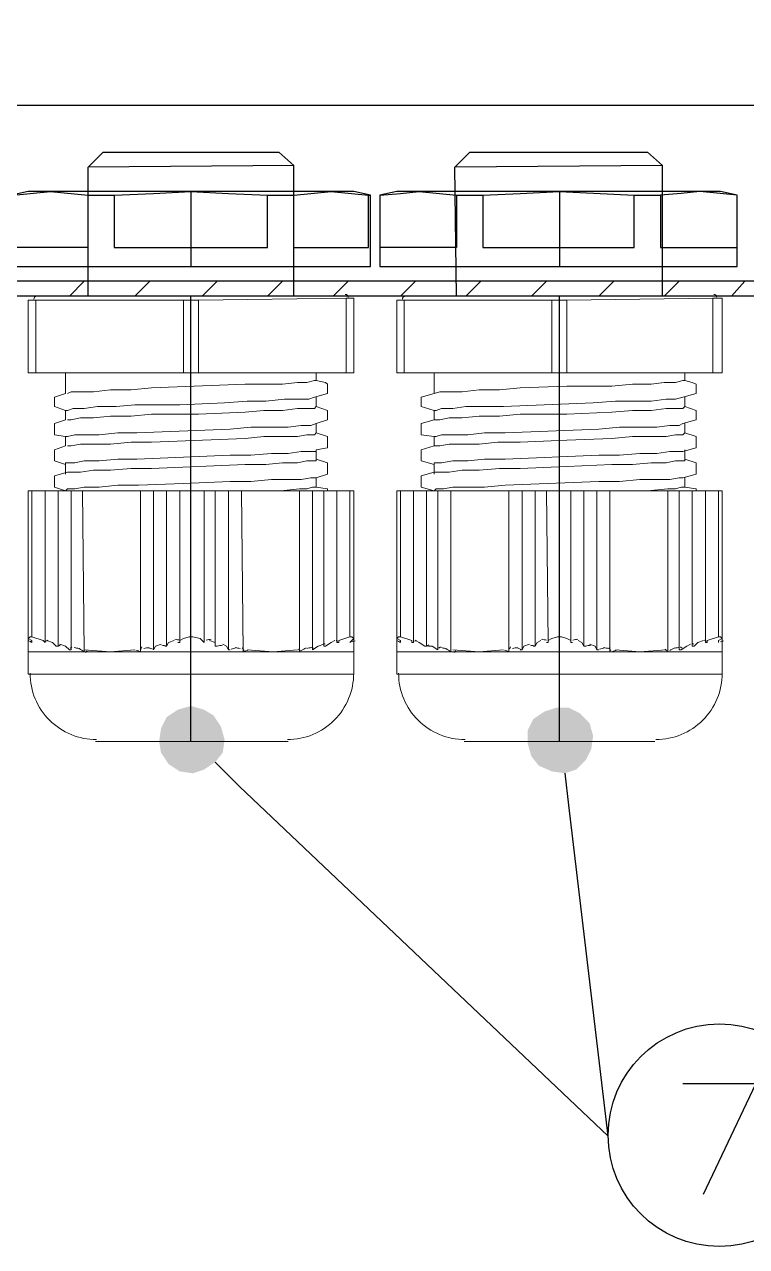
# Model space of a CAD drawing. Header units: feet. Extents: x -159 to 1687, y -48 to 1556.
# Drawn here: x 550.4842 to 550.645, y 1042.8194 to 1043.0916 of the extents above; entities that cross this region are included whole.
import ezdxf

# ---------------------------------------------------------------- set-up
doc = ezdxf.new("R2010")
doc.units = ezdxf.units.FT
doc.header["$MEASUREMENT"] = 0
doc.layers.add('PDF_Cuadro', color=7, linetype='Continuous')
doc.layers.add('PDF_Prensaestopas', color=7, linetype='Continuous')
doc.layers.add('PDF_Placa', color=7, linetype='Continuous', true_color=0xb9b9b9)

msp = doc.modelspace()

# ---------------------------------------------------------------- linework, layer by layer
at = {"layer": 'PDF_Cuadro', "lineweight": 25}
for points in [[(551.7425725941791, 1043.034362362963), (550.120413274743, 1043.034362362963)], [(550.4941807829714, 1043.031028873481), (550.4975142724543, 1043.034362362963)], [(550.5087647994576, 1043.031028873481), (550.51209828894, 1043.034362362963)], [(550.523765502129, 1043.031028873481), (550.5270989916114, 1043.034362362963)], [(550.5383495186152, 1043.031028873481), (550.5416830080976, 1043.034362362963)], [(550.5529335351009, 1043.031028873481), (550.5562670245838, 1043.034362362963)], [(550.5679342377728, 1043.031028873481), (550.5712677272552, 1043.034362362963)], [(550.5825182542585, 1043.031028873481), (550.5858517437414, 1043.034362362963)], [(550.5971022707447, 1043.031028873481), (550.6004357602271, 1043.034362362963)], [(550.6121029734161, 1043.031028873481), (550.6154364628985, 1043.034362362963)], [(550.6266869899023, 1043.031028873481), (550.6300204793847, 1043.034362362963)], [(550.6416876925737, 1043.031028873481), (550.6446044958709, 1043.034362362963)], [(551.7425725941791, 1043.031028873481), (550.120413274743, 1043.031028873481)]]:
    msp.add_lwpolyline(points, dxfattribs=at)
at = {"layer": 'PDF_Placa', "lineweight": 25}
msp.add_lwpolyline([(551.6038160944686, 1043.162285021855), (551.6038160944686, 1043.090198311796), (551.5875653332414, 1043.073530864383), (550.2750038494951, 1043.073530864383), (550.2587530882679, 1043.090198311796), (550.2587530882679, 1043.162285021855)], dxfattribs=at)
at = {"layer": 'PDF_Prensaestopas', "lineweight": 0}
for p, q in [((550.4850136868947, 1042.987693510208), (550.5575170831396, 1042.987693510208)), ((550.5671008654019, 1042.987693510208), (550.639604261647, 1042.987693510208))]:
    msp.add_line(p, q, dxfattribs=at)
at = {"layer": 'PDF_Prensaestopas', "lineweight": 25}
for points in [[(550.5441831252097, 1043.060196906453), (550.4983476448247, 1043.059780220267), (550.5016811343073, 1043.06311370975), (550.540849635727, 1043.06311370975)], [(550.6262703037166, 1043.060196906453), (550.5800181371469, 1043.059780220267), (550.5833516266291, 1043.06311370975), (550.6229368142342, 1043.06311370975)]]:
    msp.add_lwpolyline(points, close=True, dxfattribs=at)
for points in [[(550.4983476448247, 1043.031028873481), (550.4983476448247, 1043.059780220267)], [(550.5441831252097, 1043.031028873481), (550.5441831252097, 1043.060196906453)], [(550.5804348233321, 1043.031028873481), (550.5800181371469, 1043.059780220267)], [(550.6262703037166, 1043.031028873481), (550.6262703037166, 1043.060196906453)], [(550.4983476448247, 1043.041862714299), (550.4816801974123, 1043.041862714299), (550.4816801974123, 1043.053529927488), (550.4812635112266, 1043.053529927488), (550.4812635112266, 1043.037695852446), (550.5612672588074, 1043.037695852446), (550.5612672588074, 1043.053529927488), (550.5575170831396, 1043.054363299859), (550.4850136868947, 1043.054363299859), (550.4812635112266, 1043.053529927488)], [(550.4816801974123, 1043.053529927488), (550.4900139211184, 1043.054363299859), (550.4983476448247, 1043.053529927488), (550.5041812514191, 1043.053529927488), (550.5041812514191, 1043.041862714299), (550.5383495186152, 1043.041862714299), (550.5383495186152, 1043.053529927488), (550.5441831252097, 1043.053529927488)], [(550.5041812514191, 1043.053529927488), (550.5129316613109, 1043.053946613674), (550.5212653850169, 1043.054363299859), (550.5295991087235, 1043.053946613674), (550.5383495186152, 1043.053529927488)], [(550.5441831252097, 1043.053529927488), (550.552516848916, 1043.054363299859), (550.560850572622, 1043.053529927488)], [(550.5441831252097, 1043.041862714299), (550.560850572622, 1043.041862714299), (550.560850572622, 1043.053529927488), (550.5612672588074, 1043.053529927488)], [(550.6391875754616, 1043.054363299859), (550.5671008654019, 1043.054363299859), (550.5633506897341, 1043.053529927488), (550.5633506897341, 1043.037695852446), (550.6429377511295, 1043.037695852446), (550.6429377511295, 1043.053529927488), (550.6391875754616, 1043.054363299859)], [(550.5633506897341, 1043.053529927488), (550.5679342377728, 1043.053946613674), (550.5721010996258, 1043.054363299859), (550.5804348233321, 1043.053529927488), (550.5862684299263, 1043.053529927488), (550.5862684299263, 1043.041862714299), (550.620020010937, 1043.041862714299), (550.620020010937, 1043.053529927488), (550.6258536175314, 1043.053529927488), (550.6258536175314, 1043.041862714299), (550.6429377511295, 1043.041862714299)], [(550.5804348233321, 1043.053529927488), (550.5804348233321, 1043.041862714299), (550.5633506897341, 1043.041862714299)], [(550.5862684299263, 1043.053529927488), (550.5946021536326, 1043.053946613674), (550.6033525635244, 1043.054363299859), (550.620020010937, 1043.053529927488)], [(550.6429377511295, 1043.053529927488), (550.6346040274232, 1043.054363299859), (550.6304371655699, 1043.053946613674), (550.6258536175314, 1043.053529927488)]]:
    msp.add_lwpolyline(points, dxfattribs=at)
at = {"layer": 'PDF_Prensaestopas', "color": 150, "lineweight": 25, "true_color": 0x007fff}
for points in [[(550.5212653850169, 1043.054363299859), (550.5212653850169, 1043.037695852446)], [(550.6033525635244, 1043.054363299859), (550.6033525635244, 1043.037695852446)], [(550.5212653850169, 1042.931857561376), (550.5212653850169, 1043.031028873481)], [(550.6033525635244, 1042.931857561376), (550.6033525635244, 1043.031028873481)]]:
    msp.add_lwpolyline(points, dxfattribs=at)
at = {"layer": 'PDF_Prensaestopas', "lineweight": 0}
for points in [[(550.555433652213, 1043.031028873481), (550.4866804316359, 1043.031028873481)], [(550.5229321297584, 1043.03019550111), (550.5558503383982, 1043.030612187296), (550.5558503383982, 1043.013944739883)], [(550.5558503383982, 1043.030612187296), (550.5575170831396, 1043.030612187296), (550.5575170831396, 1043.013944739883)], [(550.6375208307204, 1043.031028873481), (550.5687676101431, 1043.031028873481)], [(550.6050193082658, 1043.03019550111), (550.6375208307204, 1043.030612187296), (550.6375208307204, 1043.013944739883)], [(550.6375208307204, 1043.030612187296), (550.639604261647, 1043.030612187296), (550.639604261647, 1043.013944739883)], [(550.5229321297584, 1043.03019550111), (550.4850136868947, 1043.03019550111), (550.4850136868947, 1043.013944739883), (550.5575170831396, 1043.013944739883)], [(550.4866804316359, 1043.03019550111), (550.4866804316359, 1043.013944739883)], [(550.519598640276, 1043.013944739883), (550.519598640276, 1043.03019550111)], [(550.5229321297584, 1043.03019550111), (550.5229321297584, 1043.013944739883)], [(550.6050193082658, 1043.03019550111), (550.5671008654019, 1043.03019550111), (550.5671008654019, 1043.013944739883), (550.639604261647, 1043.013944739883)], [(550.5687676101431, 1043.03019550111), (550.5687676101431, 1043.013944739883)], [(550.6016858187834, 1043.013944739883), (550.6016858187834, 1043.03019550111)], [(550.6050193082658, 1043.03019550111), (550.6050193082658, 1043.013944739883)], [(550.4933474106008, 1043.013944739883), (550.4933474106008, 1043.009361191845), (550.4908472934892, 1043.008527819474), (550.4908472934892, 1043.006444388548), (550.4933474106008, 1043.005611016177), (550.4933474106008, 1043.003527585251), (550.4908472934892, 1043.002694212879), (550.4908472934892, 1043.000194095768), (550.4933474106008, 1042.999777409582), (550.4933474106008, 1042.997693978656), (550.4908472934892, 1042.996860606285), (550.4908472934892, 1042.994360489173), (550.4933474106008, 1042.993527116803)], [(550.4933474106008, 1043.005611016177), (550.4937640967862, 1043.005611016177), (550.4950141553422, 1043.006027702362), (550.4975142724543, 1043.006027702362), (550.5004310757515, 1043.006444388548), (550.5045979376046, 1043.006444388548), (550.5087647994576, 1043.006861074733), (550.5187652679053, 1043.006861074733), (550.5287657363529, 1043.007277760918), (550.5337659705765, 1043.007694447103), (550.5379328324298, 1043.007694447103), (550.5420996942828, 1043.008111133288), (550.5475166146921, 1043.008111133288), (550.5487666732479, 1043.008527819474), (550.5516834765451, 1043.009361191845), (550.5516834765451, 1043.011444622771), (550.5512667903599, 1043.011861308957), (550.5491833594335, 1043.012277995142)], [(550.4937640967862, 1043.009361191845), (550.494597469157, 1043.00977787803), (550.4995977033807, 1043.00977787803), (550.5033478790483, 1043.010194564215), (550.507931427087, 1043.010194564215), (550.5125149751257, 1043.010611250401), (550.5333492843913, 1043.011444622771), (550.5416830080976, 1043.011444622771), (550.54501649758, 1043.011861308957), (550.5470999285069, 1043.011861308957), (550.5487666732479, 1043.012277995142), (550.5491833594335, 1043.012277995142), (550.5491833594335, 1043.013944739883)], [(550.5754345891082, 1043.013944739883), (550.5754345891082, 1043.009361191845), (550.572517785811, 1043.008527819474), (550.572517785811, 1043.006444388548), (550.5754345891082, 1043.005611016177), (550.5754345891082, 1043.003527585251), (550.576684647664, 1043.003527585251), (550.5787680785907, 1043.003944271435), (550.5816848818879, 1043.003944271435), (550.5854350575557, 1043.004360957621), (550.5900186055944, 1043.004360957621), (550.5946021536326, 1043.004777643806), (550.6050193082658, 1043.004777643806), (550.6150197767133, 1043.005194329991), (550.619603324752, 1043.005611016177), (550.623770186605, 1043.005611016177), (550.6271036760875, 1043.006027702362), (550.6308538517553, 1043.006027702362), (550.6312705379405, 1043.006444388548)], [(550.5754345891082, 1043.009361191845), (550.576684647664, 1043.00977787803), (550.5816848818879, 1043.00977787803), (550.5854350575557, 1043.010194564215), (550.5900186055944, 1043.010194564215), (550.5946021536326, 1043.010611250401), (550.6050193082658, 1043.011027936586), (550.6150197767133, 1043.011027936586), (550.619603324752, 1043.011444622771), (550.623770186605, 1043.011444622771), (550.6266869899023, 1043.011861308957), (550.6291871070139, 1043.011861308957), (550.6308538517553, 1043.012277995142), (550.6312705379405, 1043.012277995142), (550.6312705379405, 1043.013944739883)], [(550.5754345891082, 1043.005611016177), (550.5758512752934, 1043.005611016177), (550.5771013338497, 1043.006027702362), (550.5796014509613, 1043.006027702362), (550.5825182542585, 1043.006444388548), (550.590851977965, 1043.006444388548), (550.6108529148603, 1043.007277760918), (550.6158531490839, 1043.007694447103), (550.623770186605, 1043.007694447103), (550.6271036760875, 1043.008111133288), (550.6291871070139, 1043.008111133288), (550.6308538517553, 1043.008527819474), (550.6337706550526, 1043.009361191845), (550.6337706550526, 1043.011444622771), (550.632937282682, 1043.011861308957), (550.6312705379405, 1043.012277995142)], [(550.4937640967862, 1043.003527585251), (550.494597469157, 1043.003527585251), (550.4966809000834, 1043.003944271435), (550.4995977033807, 1043.003944271435), (550.5033478790483, 1043.004360957621), (550.507931427087, 1043.004360957621), (550.5125149751257, 1043.004777643806), (550.5229321297584, 1043.004777643806), (550.5333492843913, 1043.005194329991), (550.5375161462446, 1043.005611016177), (550.5416830080976, 1043.005611016177), (550.54501649758, 1043.006027702362), (550.5487666732479, 1043.006027702362), (550.5491833594335, 1043.006444388548)], [(550.5491833594335, 1043.002694212879), (550.5516834765451, 1043.003527585251), (550.5516834765451, 1043.005611016177), (550.5491833594335, 1043.006444388548), (550.5491833594335, 1043.008527819474)], [(550.5754345891082, 1042.999777409582), (550.5758512752934, 1042.999777409582), (550.5771013338497, 1043.000194095768), (550.5829349404441, 1043.000194095768), (550.5866851161115, 1043.000610781953), (550.5912686641502, 1043.000610781953), (550.6121029734161, 1043.001444154324), (550.6166865214548, 1043.001860840509), (550.6250202451608, 1043.001860840509), (550.6279370484581, 1043.002277526695), (550.6300204793847, 1043.002277526695), (550.6308538517553, 1043.002694212879), (550.6337706550526, 1043.003527585251), (550.6337706550526, 1043.005611016177), (550.6312705379405, 1043.006444388548), (550.6312705379405, 1043.008527819474)], [(550.5754345891082, 1043.003527585251), (550.572517785811, 1043.002694212879), (550.572517785811, 1043.000194095768), (550.5754345891082, 1042.999777409582), (550.5754345891082, 1042.997693978656), (550.576684647664, 1042.997693978656), (550.5787680785907, 1042.998110664841), (550.5854350575557, 1042.998110664841), (550.5896019194088, 1042.998527351026), (550.5946021536326, 1042.998527351026), (550.6050193082658, 1042.998944037212), (550.6150197767133, 1042.999360723397), (550.619603324752, 1042.999777409582), (550.6271036760875, 1042.999777409582), (550.6291871070139, 1043.000194095768), (550.6308538517553, 1043.000194095768), (550.6312705379405, 1043.000610781953)], [(550.5516834765451, 1042.988110196393), (550.5491833594335, 1042.988526882579), (550.5491833594335, 1042.990610313506), (550.5479333008773, 1042.990610313506), (550.5458498699506, 1042.99019362732), (550.5391828909858, 1042.99019362732), (550.5345993429473, 1042.989776941135), (550.5300157949086, 1042.989776941135), (550.519598640276, 1042.98936025495), (550.5095981718284, 1042.988943568764), (550.5050146237897, 1042.988943568764), (550.5008477619367, 1042.988526882579), (550.4975142724543, 1042.988526882579), (550.4954308415274, 1042.988110196393), (550.4937640967862, 1042.988110196393), (550.4933474106008, 1042.987693510208), (550.4908472934892, 1042.988526882579), (550.4908472934892, 1042.99102699969), (550.4937640967862, 1042.991860372062), (550.4966809000834, 1042.991860372062), (550.4995977033807, 1042.992277058246), (550.5033478790483, 1042.992277058246), (550.507931427087, 1042.992693744432), (550.5125149751257, 1042.992693744432), (550.5333492843913, 1042.993527116803), (550.5379328324298, 1042.993527116803), (550.5416830080976, 1042.993943802988), (550.54501649758, 1042.993943802988), (550.5470999285069, 1042.994360489173), (550.5491833594335, 1042.994360489173), (550.5491833594335, 1042.996860606285), (550.5516834765451, 1042.997277292471), (550.5516834765451, 1042.999777409582), (550.5491833594335, 1043.000610781953), (550.5491833594335, 1043.002694212879), (550.5479333008773, 1043.002277526695), (550.5458498699506, 1043.002277526695), (550.5429330666534, 1043.001860840509), (550.5345993429473, 1043.001860840509), (550.5300157949086, 1043.001444154324), (550.5091814856428, 1043.000610781953), (550.5050146237897, 1043.000610781953), (550.5008477619367, 1043.000194095768), (550.4954308415274, 1043.000194095768), (550.4937640967862, 1042.999777409582), (550.4933474106008, 1042.999777409582)], [(550.4937640967862, 1042.997693978656), (550.494597469157, 1042.997693978656), (550.4966809000834, 1042.998110664841), (550.5033478790483, 1042.998110664841), (550.507931427087, 1042.998527351026), (550.5125149751257, 1042.998527351026), (550.5333492843913, 1042.999360723397), (550.5375161462446, 1042.999777409582), (550.54501649758, 1042.999777409582), (550.5470999285069, 1043.000194095768), (550.5487666732479, 1043.000194095768), (550.5491833594335, 1043.000610781953)], [(550.5754345891082, 1042.991443685876), (550.5754345891082, 1042.993943802988), (550.5771013338497, 1042.993943802988), (550.5796014509613, 1042.994360489173), (550.5829349404441, 1042.994360489173), (550.5866851161115, 1042.994777175359), (550.5912686641502, 1042.994777175359), (550.6121029734161, 1042.995610547729), (550.6166865214548, 1042.995610547729), (550.621270069493, 1042.996027233914), (550.6250202451608, 1042.996027233914), (550.6279370484581, 1042.9964439201), (550.6308538517553, 1042.9964439201), (550.6337706550526, 1042.997277292471), (550.6337706550526, 1042.999777409582), (550.6312705379405, 1043.000610781953), (550.6312705379405, 1043.002694212879)], [(550.5491833594335, 1042.9964439201), (550.5458498699506, 1042.9964439201), (550.5429330666534, 1042.996027233914), (550.5391828909858, 1042.996027233914), (550.5345993429473, 1042.995610547729), (550.5300157949086, 1042.995610547729), (550.5091814856428, 1042.994777175359), (550.5050146237897, 1042.994777175359), (550.5008477619367, 1042.994360489173), (550.4975142724543, 1042.994360489173), (550.4954308415274, 1042.993943802988), (550.4933474106008, 1042.993943802988), (550.4933474106008, 1042.991443685876)], [(550.5754345891082, 1042.997693978656), (550.572517785811, 1042.996860606285), (550.572517785811, 1042.994360489173), (550.5754345891082, 1042.993527116803)], [(550.6312705379405, 1042.994777175359), (550.6337706550526, 1042.993943802988), (550.6337706550526, 1042.991443685876), (550.6308538517553, 1042.990610313506), (550.6300204793847, 1042.990610313506), (550.6279370484581, 1042.99019362732), (550.621270069493, 1042.99019362732), (550.6166865214548, 1042.989776941135), (550.6121029734161, 1042.989776941135), (550.5912686641502, 1042.988943568764), (550.5866851161115, 1042.988526882579), (550.5796014509613, 1042.988526882579), (550.5775180200349, 1042.988110196393), (550.5758512752934, 1042.988110196393), (550.5754345891082, 1042.987693510208), (550.572517785811, 1042.988526882579), (550.572517785811, 1042.99102699969), (550.5754345891082, 1042.991860372062), (550.5787680785907, 1042.991860372062), (550.5816848818879, 1042.992277058246), (550.5854350575557, 1042.992277058246), (550.5900186055944, 1042.992693744432), (550.5946021536326, 1042.992693744432), (550.6050193082658, 1042.993110430617), (550.6150197767133, 1042.993527116803), (550.619603324752, 1042.993527116803), (550.623770186605, 1042.993943802988), (550.6271036760875, 1042.993943802988), (550.6291871070139, 1042.994360489173), (550.6312705379405, 1042.994360489173), (550.6312705379405, 1042.996860606285)], [(550.5491833594335, 1042.990610313506), (550.5516834765451, 1042.991443685876), (550.5516834765451, 1042.993943802988), (550.5491833594335, 1042.994777175359)], [(550.6337706550526, 1042.987693510208), (550.6337706550526, 1042.988110196393), (550.6312705379405, 1042.988526882579), (550.6312705379405, 1042.990610313506)], [(550.4850136868947, 1042.987693510208), (550.4850136868947, 1042.946858264047), (550.5575170831396, 1042.946858264047)], [(550.4858470592653, 1042.955191987754), (550.4858470592653, 1042.987693510208)], [(550.4891805487478, 1042.954358615383), (550.4904306073036, 1042.953941929197), (550.4912639796742, 1042.953108556827), (550.4916806658598, 1042.953108556827), (550.4916806658598, 1042.987693510208)], [(550.492097352045, 1042.953525243012), (550.4933474106008, 1042.953108556827), (550.4941807829714, 1042.952275184456), (550.494597469157, 1042.952275184456), (550.494597469157, 1042.987693510208)], [(550.5129316613109, 1042.987693510208), (550.5129316613109, 1042.952275184456), (550.5133483474963, 1042.953108556827), (550.5145984060521, 1042.953525243012)], [(550.5187652679053, 1042.987693510208), (550.5187652679053, 1042.953941929197)], [(550.5187652679053, 1042.954358615383), (550.519598640276, 1042.954775301569), (550.5208486988317, 1042.955191987754), (550.5216820712026, 1042.955191987754), (550.5233488159438, 1042.954775301569), (550.5241821883142, 1042.953941929197), (550.5241821883142, 1042.987693510208)], [(550.5266823054262, 1042.953108556827), (550.5266823054262, 1042.987693510208)], [(550.5295991087235, 1042.987693510208), (550.5295991087235, 1042.952275184456)], [(550.5329325982059, 1042.951858498271), (550.5325159120207, 1042.987693510208)], [(550.5412663219124, 1042.987693510208), (550.5454331837655, 1042.988110196393), (550.5470999285069, 1042.988110196393), (550.5483499870627, 1042.988526882579), (550.5491833594335, 1042.988526882579)], [(550.5454331837655, 1042.987693510208), (550.5454331837655, 1042.951858498271)], [(550.5483499870627, 1042.987693510208), (550.5483499870627, 1042.952275184456), (550.5496000456187, 1042.953108556827), (550.5508501041745, 1042.953525243012)], [(550.5508501041745, 1042.987693510208), (550.5508501041745, 1042.953108556827), (550.5512667903599, 1042.953108556827), (550.552516848916, 1042.953941929197), (550.5533502212866, 1042.954358615383)], [(550.5516834765451, 1042.988110196393), (550.5516834765451, 1042.987693510208)], [(550.5537669074718, 1042.987693510208), (550.5537669074718, 1042.953941929197), (550.5541835936572, 1042.953941929197), (550.5541835936572, 1042.954358615383), (550.556683710769, 1042.955191987754), (550.5571003969544, 1042.955191987754), (550.5575170831396, 1042.954775301569), (550.556683710769, 1042.953941929197)], [(550.556683710769, 1042.955191987754), (550.556683710769, 1042.987693510208)], [(550.5575170831396, 1042.946858264047), (550.5575170831396, 1042.987693510208)], [(550.5671008654019, 1042.987693510208), (550.5671008654019, 1042.946858264047), (550.639604261647, 1042.946858264047)], [(550.5679342377728, 1042.955191987754), (550.5679342377728, 1042.987693510208)], [(550.5712677272552, 1042.954358615383), (550.5721010996258, 1042.953941929197), (550.5733511581816, 1042.953108556827), (550.5737678443668, 1042.953108556827), (550.5737678443668, 1042.987693510208)], [(550.5741845305524, 1042.953108556827), (550.575017902923, 1042.953108556827), (550.5762679614788, 1042.952275184456), (550.5762679614788, 1042.987693510208)], [(550.6004357602271, 1042.987693510208), (550.6008524464125, 1042.953941929197)], [(550.6058526806364, 1042.953941929197), (550.6058526806364, 1042.987693510208)], [(550.6087694839337, 1042.987693510208), (550.6087694839337, 1042.953108556827)], [(550.6116862872309, 1042.987693510208), (550.6116862872309, 1042.952275184456)], [(550.6146030905281, 1042.987693510208), (550.6146030905281, 1042.951858498271)], [(550.6229368142342, 1042.987693510208), (550.6275203622729, 1042.988110196393), (550.6291871070139, 1042.988110196393), (550.6304371655699, 1042.988526882579), (550.6312705379405, 1042.988526882579)], [(550.6275203622729, 1042.987693510208), (550.6275203622729, 1042.951858498271)], [(550.6300204793847, 1042.987693510208), (550.6300204793847, 1042.952275184456), (550.6304371655699, 1042.952275184456), (550.6316872241259, 1042.953108556827), (550.6325205964968, 1042.953525243012)], [(550.632937282682, 1042.987693510208), (550.632937282682, 1042.953108556827), (550.6333539688671, 1042.953108556827), (550.6341873412377, 1042.953941929197), (550.635437399794, 1042.954358615383)], [(550.6358540859792, 1042.987693510208), (550.6358540859792, 1042.953941929197), (550.6362707721644, 1042.953941929197), (550.6362707721644, 1042.954358615383), (550.6387708892764, 1042.955191987754), (550.6391875754616, 1042.955191987754), (550.639604261647, 1042.954775301569), (550.6387708892764, 1042.954358615383), (550.6387708892764, 1042.953941929197)], [(550.6387708892764, 1042.955191987754), (550.6387708892764, 1042.987693510208)], [(550.639604261647, 1042.946858264047), (550.639604261647, 1042.987693510208)], [(550.5154317784229, 1042.953108556827), (550.5158484646081, 1042.953108556827), (550.5162651507931, 1042.953941929197), (550.5175152093493, 1042.954358615383)], [(550.5254322468704, 1042.954358615383), (550.5266823054262, 1042.953941929197)], [(550.5975189569299, 1042.953108556827), (550.5979356431153, 1042.953108556827), (550.5983523293005, 1042.953941929197), (550.5991857016713, 1042.954358615383)], [(550.6004357602271, 1042.953941929197), (550.6008524464125, 1042.953941929197), (550.6008524464125, 1042.954358615383), (550.6016858187834, 1042.954775301569), (550.6029358773392, 1042.955191987754), (550.6037692497098, 1042.955191987754), (550.6050193082658, 1042.954775301569), (550.6058526806364, 1042.954358615383)], [(550.5575170831396, 1042.951858498271), (550.4850136868947, 1042.951858498271)], [(550.4975142724543, 1042.952275184456), (550.5033478790483, 1042.951858498271), (550.5087647994576, 1042.952275184456)], [(550.5183485817201, 1042.953941929197), (550.5187652679053, 1042.953941929197)], [(550.5283490501677, 1042.953525243012), (550.529182422538, 1042.953108556827), (550.5295991087235, 1042.952275184456), (550.5300157949086, 1042.952275184456)], [(550.5337659705765, 1042.952275184456), (550.539599577171, 1042.951858498271), (550.54501649758, 1042.952275184456)], [(550.639604261647, 1042.951858498271), (550.5671008654019, 1042.951858498271)], [(550.5796014509613, 1042.952275184456), (550.5854350575557, 1042.951858498271), (550.590851977965, 1042.952275184456)], [(550.5946021536326, 1042.952275184456), (550.5950188398181, 1042.952275184456), (550.5954355260033, 1042.953108556827), (550.5966855845593, 1042.953525243012)], [(550.6058526806364, 1042.953941929197), (550.6062693668216, 1042.953941929197)], [(550.6100195424895, 1042.953525243012), (550.6112696010455, 1042.953108556827), (550.6116862872309, 1042.952275184456), (550.6121029734161, 1042.952275184456)], [(550.6158531490839, 1042.952275184456), (550.621270069493, 1042.951858498271), (550.6271036760875, 1042.952275184456)], [(550.5000143895659, 1042.931857561376), (550.5429330666534, 1042.931857561376)], [(550.5821015680733, 1042.931857561376), (550.6246035589757, 1042.931857561376)]]:
    msp.add_lwpolyline(points, dxfattribs=at)
for points in [[(550.4887638625626, 1042.987693510208), (550.4887638625626, 1042.953941929197), (550.4883471763769, 1042.954358615383), (550.4858470592653, 1042.955191987754), (550.4854303730797, 1042.955191987754), (550.4850136868947, 1042.954775301569), (550.4858470592653, 1042.954358615383), (550.4858470592653, 1042.953941929197, -0.006785877428977033), (550.4851707890507, 1042.954260870098)], [(550.4952552463301, 1042.952799704225, 0.006518899228910385), (550.4963477979991, 1042.952557795152, 0.001557616299376808), (550.4975142724543, 1042.951858498271), (550.4970975862686, 1042.987693510208)], [(550.5090045322047, 1042.952197146891, 0.003789523946818792), (550.5100148580136, 1042.951858498271), (550.5100148580136, 1042.987693510208)], [(550.5147878931457, 1042.953307352559, 0.004458473559889939), (550.5158484646081, 1042.953108556827), (550.5158484646081, 1042.987693510208)], [(550.5708510410695, 1042.987693510208), (550.5708510410695, 1042.953941929197), (550.5704343548844, 1042.953941929197), (550.5704343548844, 1042.954358615383), (550.5679342377728, 1042.955191987754), (550.5675175515871, 1042.955191987754), (550.5671008654019, 1042.954775301569), (550.5679342377728, 1042.954358615383), (550.5679342377728, 1042.953941929197, -0.006785877429445569), (550.5672579675581, 1042.954260870098)], [(550.5769257386521, 1042.952799704225, 0.006518899230376829), (550.5780182903204, 1042.952557795152, 0.001557616299528465), (550.5791847647761, 1042.951858498271), (550.5791847647761, 1042.987693510208)], [(550.5910917107117, 1042.952197146892, 0.003789523946945581), (550.5921020365208, 1042.951858498271), (550.5921020365208, 1042.987693510208)], [(550.5938287970921, 1042.952728351332, 0.004195152595064203), (550.5950188398181, 1042.952275184456), (550.5950188398181, 1042.987693510208)], [(550.5968750716527, 1042.953307352559, 0.004458473561185817), (550.5979356431153, 1042.953108556827), (550.5979356431153, 1042.987693510208)], [(550.6075194253774, 1042.954358615383), (550.6083527977482, 1042.953941929197), (550.6087694839337, 1042.953108556827), (550.6091861701188, 1042.953108556827, 0.004458473560199475), (550.6103675370077, 1042.953337106113)], [(550.5266823054262, 1042.953108556827), (550.5270989916114, 1042.953108556827, 0.00445847356175715), (550.5282803585003, 1042.953337106112)], [(550.5470469586003, 1042.95259185783, 0.006518899229750416), (550.5481930760741, 1042.952817322986, 0.007650386096388401), (550.5485999586788, 1042.95262383315)]]:
    msp.add_lwpolyline(points, format="xyb", dxfattribs=at)
at = {"layer": 'PDF_Prensaestopas', "color": 5, "lineweight": 25}
for points in [[(550.5266823054262, 1042.927274013337), (550.5320992258353, 1042.921857092929), (550.6141864043425, 1042.843936776274), (550.605435994451, 1042.917690231075), (550.6046026220802, 1042.924773896225)], [(550.635437399794, 1042.83101950453), (550.6471046129825, 1042.855603989463), (550.6308538517553, 1042.855603989463)]]:
    msp.add_lwpolyline(points, dxfattribs=at)
msp.add_circle((550.638979209634, 1042.844145096632), 0.02479285076123332, dxfattribs=at)
at = {"layer": 'PDF_Prensaestopas', "lineweight": 0}
for centre, radius, start, end in [((550.4868887731932, 1043.030403845736), 0.0006250280320491176, 90.05486332377954, 180.0551445464395), ((550.555641996838, 1043.030820531923), 0.0006250280322157225, 0.05486332244747675, 90.05514453116471), ((550.5689759517004, 1043.030403845736), 0.0006250280320339905, 90.05486331845128, 180.0551445478204), ((550.6377291753454, 1043.030820531923), 0.0006250280321679351, 0.05486332324215706, 90.05514453554524), ((550.4843873959605, 1042.963319758191), 0.01021151726940958, 296.7246092949549, 299.1903912961894), ((550.5293835818143, 1043.015773905001), 0.06224822408294288, 259.1736157472063, 260.2327194849532), ((550.5139790486778, 1043.015773917328), 0.06224822406914984, 279.8772883778373, 280.9363921158179), ((550.5585600556735, 1042.963319760619), 0.01021151728082796, 240.9196165676111, 243.3853985660921), ((550.5498114746167, 1042.981224050051), 0.02811507386243821, 285.0125337931388, 286.567718470616), ((550.5664745744689, 1042.963319758189), 0.01021151726659416, 296.7246092942936, 299.1903912962129), ((550.6110540741358, 1043.015773904998), 0.06224822408013737, 259.173615747113, 260.2327194849072), ((550.5956495409971, 1043.015773917343), 0.06224822408416979, 279.8772883779497, 280.9363921156722), ((550.6406472341753, 1042.963319760609), 0.01021151726856351, 240.9196165661883, 243.3853985676361), ((550.6318986531217, 1042.981224050059), 0.0281150738715093, 285.0125337934136, 286.5677184703852), ((550.4848026960892, 1042.963737879082), 0.01271358417461237, 303.289160528948, 305.4087475242215), ((550.4839778899407, 1042.965393693904), 0.01644986622219075, 309.1879679058875, 310.9412730406943), ((550.4819036771723, 1042.967885858275), 0.02268805666788346, 314.3071384464284, 315.7092141019417), ((550.4128283406887, 1043.012418011872), 0.1142511677850425, 328.2387723727609, 328.6127295602299), ((550.5027220905067, 1042.99665636539), 0.04479795642572921, 280.3821612985427, 281.8761617874538), ((550.531887563787, 1043.0199764132), 0.07020086134167362, 253.3230147657615, 254.2844672779189), ((550.5110599121549, 1043.019976419599), 0.0702008613496285, 285.8255405849801, 286.7869930970243), ((550.5402253578357, 1042.99665636684), 0.04479795642528919, 258.2338460753112, 259.7278465642332), ((550.630119246887, 1043.01241780134), 0.1142511677464342, 211.4972783025878, 211.871235490193), ((550.507740155077, 1043.026188329075), 0.07849382269309281, 288.7423580283713, 289.6108487853597), ((550.5614604941763, 1042.96830251543), 0.02268805667361197, 224.4007937608795, 225.8028694160434), ((550.4443658637713, 1043.132946628911), 0.2073448326320429, 299.2950228933796, 299.6520019649262), ((550.5581447527875, 1042.964154570352), 0.01271358418386593, 234.7012603398471, 236.8208473335736), ((550.5668898746046, 1042.963737879071), 0.01271358416068639, 303.2891605269625, 305.4087475245604), ((550.5660650684617, 1042.965393693888), 0.0164498662010183, 309.1879679050051, 310.941273042084), ((550.5639908556702, 1042.967885858285), 0.02268805668108181, 314.3071384470456, 315.7092141017413), ((550.4949155192269, 1043.012418011853), 0.114251167748606, 328.2387723727156, 328.6127295603059), ((550.5848092690132, 1042.996656365393), 0.04479795642818001, 280.3821612986979, 281.8761617875267), ((550.5931470906619, 1043.0199764196), 0.07020086135005091, 285.8255405850718, 286.7869930971079), ((550.6223125363408, 1042.996656366832), 0.04479795641648465, 258.2338460751975, 259.7278465644152), ((550.7117897392163, 1043.012417801345), 0.1142511677551293, 211.4972783026185, 211.871235490193), ((550.5898273335708, 1043.026188329115), 0.07849382273487791, 288.7423580285979, 289.6108487851279), ((550.643130986502, 1042.968302515433), 0.02268805667864571, 224.4007937607321, 225.8028694155783), ((550.526453042279, 1043.13294662891), 0.207344832630847, 299.2950228933504, 299.6520019648968), ((550.6206442809505, 1042.996656365393), 0.04479795642810663, 280.3821612986155, 281.8761617874411), ((550.641056758443, 1042.965393682558), 0.01644986622769629, 229.168734821876, 230.9220399561077), ((550.6402319312767, 1042.964154570325), 0.01271358415155242, 234.7012603370946, 236.8208473362131), ((550.5002227319228, 1042.947066606403), 0.01479236565828518, 180.0550010777344, 270.0550067851531), ((550.5427247242985, 1042.947066606404), 0.01479236565827851, 270.0550010777018, 0.05500678517265834), ((550.5823099104298, 1042.947066606403), 0.01479236565828134, 180.0550010777083, 270.0550067851661), ((550.6248119028057, 1042.947066606404), 0.01479236565828001, 270.055001077705, 0.05500678517265834)]:
    msp.add_arc(centre, radius, start, end, dxfattribs=at)
at = {"layer": 'PDF_Prensaestopas', "color": 5, "transparency": 33554559}
for points in [[(550.5183485817201, 1042.938941226526), (550.5158484646081, 1042.937274481785), (550.5212653850169, 1042.932274247561)], [(550.5212653850169, 1042.932274247561), (550.5212653850169, 1042.939774598897), (550.5183485817201, 1042.938941226526)], [(550.5241821883142, 1042.938941226526), (550.5212653850169, 1042.932274247561), (550.5212653850169, 1042.939774598897)], [(550.526265619241, 1042.93769116797), (550.5241821883142, 1042.938941226526), (550.5212653850169, 1042.932274247561)], [(550.6000190740419, 1042.938524540341), (550.6033525635244, 1042.932274247561), (550.5975189569299, 1042.9368577956)], [(550.6025191911538, 1042.939357912711), (550.6000190740419, 1042.938524540341), (550.6033525635244, 1042.932274247561)], [(550.605435994451, 1042.939357912711), (550.6025191911538, 1042.939357912711), (550.6033525635244, 1042.932274247561)], [(550.6033525635244, 1042.932274247561), (550.607936111563, 1042.938107854156), (550.605435994451, 1042.939357912711)], [(550.6100195424895, 1042.936024423229), (550.6033525635244, 1042.932274247561), (550.607936111563, 1042.938107854156)], [(550.5158484646081, 1042.937274481785), (550.5145984060521, 1042.934774364674), (550.5212653850169, 1042.932274247561)], [(550.5212653850169, 1042.932274247561), (550.527932363982, 1042.935191050858), (550.526265619241, 1042.93769116797)], [(550.6033525635244, 1042.932274247561), (550.5975189569299, 1042.9368577956), (550.5962688983741, 1042.934357678488)], [(550.6108529148603, 1042.933107619932), (550.6100195424895, 1042.936024423229), (550.6033525635244, 1042.932274247561)], [(550.5145984060521, 1042.934774364674), (550.5212653850169, 1042.932274247561), (550.5141817198667, 1042.931857561376)], [(550.5287657363529, 1042.932274247561), (550.5212653850169, 1042.932274247561), (550.527932363982, 1042.935191050858)], [(550.5962688983741, 1042.934357678488), (550.5962688983741, 1042.931440875191), (550.6033525635244, 1042.932274247561)], [(550.6033525635244, 1042.932274247561), (550.6104362286746, 1042.930190816635), (550.6108529148603, 1042.933107619932)], [(550.5212653850169, 1042.932274247561), (550.5141817198667, 1042.931857561376), (550.5145984060521, 1042.929357444264)], [(550.5145984060521, 1042.929357444264), (550.5162651507931, 1042.926857327152), (550.5212653850169, 1042.932274247561)], [(550.5162651507931, 1042.926857327152), (550.5212653850169, 1042.932274247561), (550.5187652679053, 1042.925190582411)], [(550.5212653850169, 1042.932274247561), (550.5187652679053, 1042.925190582411), (550.5216820712026, 1042.924773896225)], [(550.5216820712026, 1042.924773896225), (550.5241821883142, 1042.925607268596), (550.5212653850169, 1042.932274247561)], [(550.5241821883142, 1042.925607268596), (550.5212653850169, 1042.932274247561), (550.5266823054262, 1042.927274013337)], [(550.5212653850169, 1042.932274247561), (550.5266823054262, 1042.927274013337), (550.5283490501677, 1042.929357444264)], [(550.5283490501677, 1042.929357444264), (550.5287657363529, 1042.932274247561), (550.5212653850169, 1042.932274247561)], [(550.5962688983741, 1042.931440875191), (550.6033525635244, 1042.932274247561), (550.5971022707447, 1042.928524071893)], [(550.6033525635244, 1042.932274247561), (550.5971022707447, 1042.928524071893), (550.5987690154861, 1042.926440640967)], [(550.5987690154861, 1042.926440640967), (550.6016858187834, 1042.925190582411), (550.6033525635244, 1042.932274247561)], [(550.6016858187834, 1042.925190582411), (550.6033525635244, 1042.932274247561), (550.6046026220802, 1042.924773896225)], [(550.6033525635244, 1042.932274247561), (550.6046026220802, 1042.924773896225), (550.6071027391922, 1042.925607268596)], [(550.6071027391922, 1042.925607268596), (550.6091861701188, 1042.927690699522), (550.6033525635244, 1042.932274247561)], [(550.6091861701188, 1042.927690699522), (550.6033525635244, 1042.932274247561), (550.6104362286746, 1042.930190816635)]]:
    msp.add_solid(points, dxfattribs=at)

doc.saveas('drawing.dxf')
